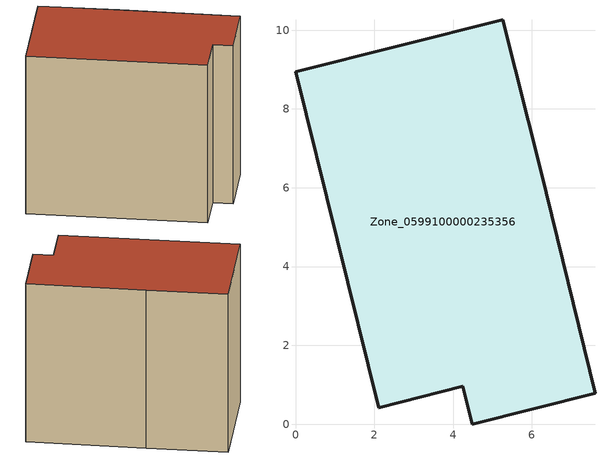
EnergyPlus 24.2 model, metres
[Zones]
Zone_0599100000235356
 floor ground (C_G): 6.22,6.44 7.6,0.78 4.48,0 4.24,0.96 2.12,0.42 0,8.94 5.26,10.26 z0
 wall outside (C_F): 5.26,10.26 0,8.94 2.12,0.42 4.24,0.96 4.48,0 7.6,0.78 6.22,6.44 5.26,10.26 z0:8.45
 roof outside (C_R): 6.22,6.44 5.26,10.26 0,8.94 2.12,0.42 4.24,0.96 4.48,0 7.6,0.78 z8.45
[BUILDING]
Pand.0599100000235356: North Axis=0; Terrain=City; Loads Convergence Tolerance Value=0.04; Temperature Convergence Tolerance Value=0.4; Solar Distribution=FullExterior; Maximum Number of Warmup Days=25; Minimum Number of Warmup Days=1
[Site:Location]
Rotterdam.The.Hague.AP_ZH_NLD Design_Conditions: Latitude=51.96; Longitude=4.45; Time Zone=1; Elevation=-4.5
[SITE:GROUNDTEMPERATURE:BUILDINGSURFACE]
18, 18, 18, 18, 18, 18, 18, 18, 18, 18, 18, 18
[MATERIAL] Thermal Absorptance=0.9; Solar Absorptance=0.7; Visible Absorptance=0.7
Name | Roughness | Thickness | Conductivity | Density | Specific Heat
G.TI.1975-1991 | MediumSmooth | 0.15 | 0.288461 | 540 | 1210
F.TI.1975-1991 | Rough | 0.3 | 0.230769 | 1920 | 840
R.TI.1975-1991 | MediumRough | 0.2 | 0.153846 | 1500 | 1000
[CONSTRUCTION]
C_G: G.TI.1975-1991
C_F: F.TI.1975-1991
C_R: R.TI.1975-1991
[ZONE]
Zone_0599100000235356: Type=1; Multiplier=1; Ceiling Height=Autocalculate; Volume=Autocalculate; Floor Area=autocalculate; Part of Total Floor Area=Yes
[ZONEINFILTRATION:DESIGNFLOWRATE]
Infil_Zone_0599100000235356: Zone or ZoneList or Space or SpaceList=Zone_0599100000235356; Schedule=AlwaysOn; Design Flow Rate Calculation Method=Flow/Area; Flow Rate per Floor Area=0.003; Constant Term Coefficient=1; Temperature Term Coefficient=0; Velocity Term Coefficient=0; Velocity Squared Term Coefficient=0
[HVACTEMPLATE:ZONE:IDEALLOADSAIRSYSTEM]
Zone_0599100000235356: Maximum Heating Supply Air Temperature=50; Minimum Cooling Supply Air Temperature=13; Maximum Heating Supply Air Humidity Ratio=0.0156; Minimum Cooling Supply Air Humidity Ratio=0.0077; Heating Limit=NoLimit; Cooling Limit=NoLimit; Dehumidification Control Type=ConstantSensibleHeatRatio; Cooling Sensible Heat Ratio=0.7; Dehumidification Setpoint=60; Humidification Control Type=None; Humidification Setpoint=30; Outdoor Air Method=None; Outdoor Air Flow Rate per Person=0.00944; Outdoor Air Flow Rate per Zone Floor Area=0; Outdoor Air Flow Rate per Zone=0; Demand Controlled Ventilation Type=None; Outdoor Air Economizer Type=NoEconomizer; Heat Recovery Type=None; Sensible Heat Recovery Effectiveness=0.7; Latent Heat Recovery Effectiveness=0.65
[ZONECONTROL:THERMOSTAT]
ThermostatControl_Zone_0599100000235356: Zone or ZoneList=Zone_0599100000235356; Control Type Schedule=DualSetpointControlType; Control 1=Thermostat_Zone_0599100000235356; Temperature Difference Between Cutout And Setpoint=0
[THERMOSTATSETPOINT:DUALSETPOINT]
Thermostat_Zone_0599100000235356: Heating Setpoint Temperature Schedule=HeatingSetpoint_Zone_0599100000235356; Cooling Setpoint Temperature Schedule=CoolingSetpoint_Zone_0599100000235356
[SCHEDULE:COMPACT]
HeatingSetpoint_Zone_0599100000235356: Through: 12/31, For: AllDays, Until: 24:00, 21
CoolingSetpoint_Zone_0599100000235356: Through: 12/31, For: AllDays, Until: 24:00, 24
DualSetpointControlType: Through: 12/31, For: AllDays, Until: 24:00, 4
AlwaysOn: Through: 12/31, For: AllDays, Until: 24:00, 1
